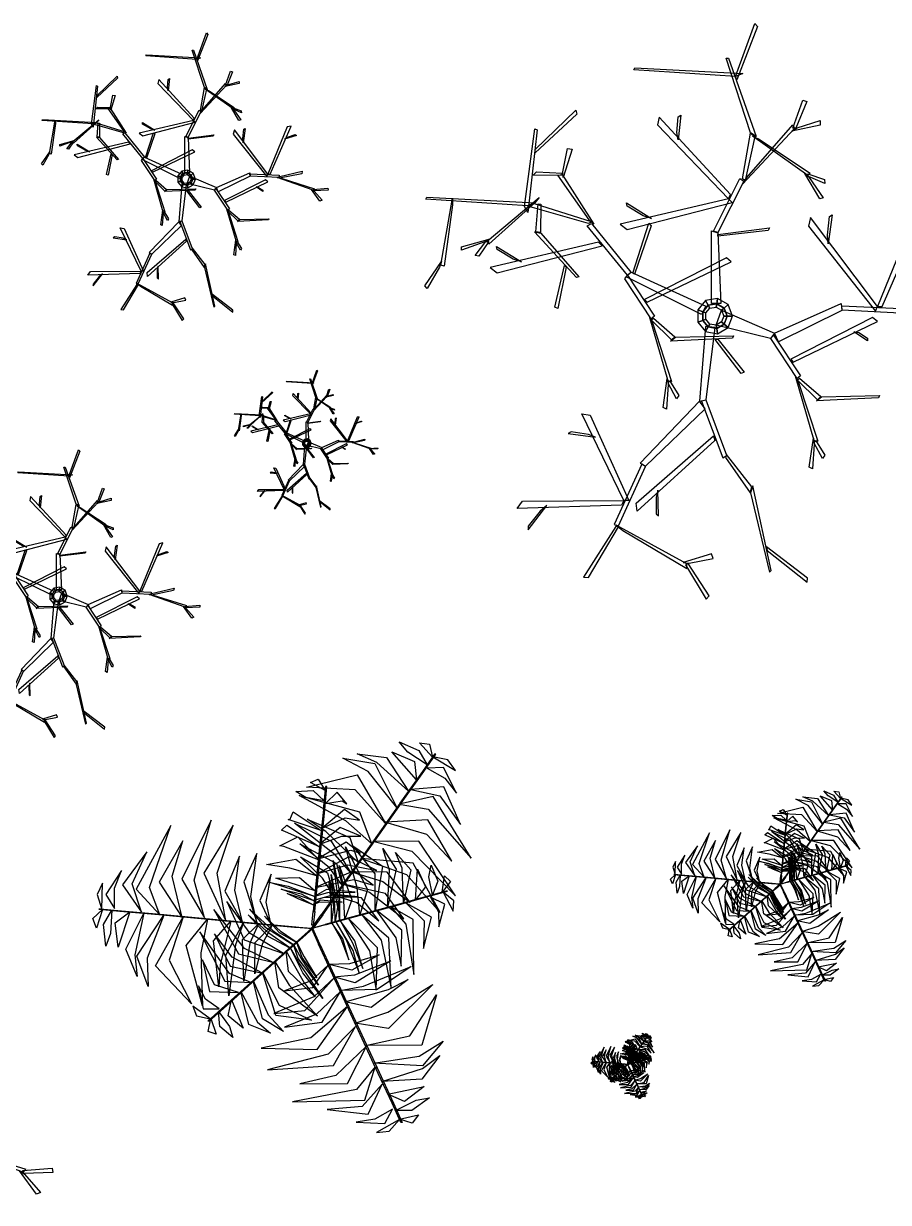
# Model space of a CAD drawing. Extents: x -1763 to 1877, y -723 to 1291.
# Drawn here: x -90 to 589, y 272 to 1198 of the extents above; entities that cross this region are included whole.
import ezdxf

# ---------------------------------------------------------------- set-up
doc = ezdxf.new("R2010")
doc.units = 0
doc.header["$MEASUREMENT"] = 0
doc.layers.get('0').update_dxf_attribs({"linetype": 'CONTINUOUS'})
doc.layers.add('LSTREEDC', color=3, linetype='CONTINUOUS')

# ---------------------------------------------------------------- blocks, each defined once
blk = doc.blocks.new('A3E24F')
at = {"color": 34, "linetype": 'Continuous'}
for points in [[(0.0325, 0.3895, 0.6611), (0.0643, 0.4763, 0.7479), (0.0685, 0.4713, 0.7429), (0.0346, 0.3845, 0.6561)], [(0.0572, 0.2978, 0.5693), (0.017, 0.4195, 0.691), (0.0212, 0.4195, 0.691), (0.0664, 0.2913, 0.5628)], [(0.0325, 0.3895, 0.6611), (-0.1342, 0.4005, 0.7189), (-0.1323, 0.4038, 0.7208), (0.0445, 0.3944, 0.6611)], [(0.1263, 0.3052, 0.5205), (0.1426, 0.3511, 0.5999), (0.1489, 0.349, 0.5962), (0.1313, 0.3052, 0.5205)], [(-0.2953, 0.2703, 0.5297), (-0.2289, 0.3346, 0.6165), (-0.2272, 0.3283, 0.6115), (-0.2955, 0.2649, 0.5247)], [(0.024, 0.1967, 0.4452), (-0.0923, 0.3233, 0.5338), (-0.0952, 0.3106, 0.5249), (0.0212, 0.1898, 0.4404)], [(-0.0634, 0.298, 0.519), (-0.0613, 0.3238, 0.5498), (-0.0571, 0.3265, 0.5531), (-0.0613, 0.2862, 0.505)], [(0.0509, 0.2245, 0.4647), (0.1263, 0.3106, 0.5249), (0.1292, 0.3048, 0.5209), (0.0438, 0.2135, 0.457)], [(0.1331, 0.3056, 0.5197), (0.1709, 0.3175, 0.5113), (0.1709, 0.31, 0.506), (0.1245, 0.3003, 0.5199)], [(-0.313, 0.1769, 0.4379), (-0.2962, 0.304, 0.5597), (-0.2924, 0.3022, 0.5597), (-0.3076, 0.1671, 0.4315)], [(0.0438, 0.2225, 0.4636), (0.0572, 0.297, 0.5699), (0.0643, 0.2917, 0.5624), (0.048, 0.2197, 0.4596)], [(0.0701, 0.2875, 0.5693), (0.1547, 0.2317, 0.6498), (0.151, 0.2278, 0.6444), (0.06, 0.2921, 0.559)], [(-0.2503, 0.2335, 0.4377), (-0.2426, 0.272, 0.4479), (-0.2352, 0.2707, 0.4427), (-0.2495, 0.2243, 0.4336)], [(-0.2531, 0.2277, 0.4353), (-0.2986, 0.228, 0.5166), (-0.2933, 0.2335, 0.516), (-0.2509, 0.2316, 0.4375)], [(-0.207, 0.1552, 0.3462), (-0.2585, 0.2283, 0.4397), (-0.2515, 0.2295, 0.4369), (-0.1993, 0.1479, 0.3354)], [(-0.0035, 0.1366, 0.4032), (0.0396, 0.2227, 0.4634), (0.0459, 0.2187, 0.4606), (0.0036, 0.1343, 0.4015)], [(0.1531, 0.2242, 0.6435), (0.1759, 0.1912, 0.6384), (0.1702, 0.1897, 0.6314), (0.1459, 0.2312, 0.6423)], [(0.1508, 0.2306, 0.6441), (0.1779, 0.221, 0.7327), (0.1784, 0.2146, 0.7286), (0.1521, 0.2259, 0.6441)], [(-0.3078, 0.1782, 0.4212), (-0.4745, 0.1892, 0.479), (-0.4726, 0.1925, 0.4809), (-0.2958, 0.1831, 0.4213)], [(-0.4308, 0.1797, 0.4776), (-0.4446, 0.0794, 0.5581), (-0.4497, 0.081, 0.5527), (-0.431, 0.1909, 0.4673)], [(-0.2958, 0.1831, 0.4213), (-0.3713, 0.1155, 0.5018), (-0.3741, 0.1201, 0.4964), (-0.2887, 0.1917, 0.411)], [(-0.2083, 0.1491, 0.3421), (-0.3075, 0.1776, 0.4219), (-0.2969, 0.1818, 0.4199), (-0.2024, 0.1517, 0.3412)], [(-0.286, 0.1807, 0.4199), (-0.2866, 0.1343, 0.5418), (-0.2942, 0.1354, 0.5332), (-0.2905, 0.1811, 0.4152)], [(0.0212, 0.1898, 0.4404), (-0.1561, 0.1483, 0.5057), (-0.1447, 0.1395, 0.4991), (0.0268, 0.1838, 0.4368)], [(-0.1185, 0.1619, 0.4955), (-0.1451, 0.1775, 0.5213), (-0.1461, 0.1828, 0.524), (-0.105, 0.1575, 0.4837)], [(0.2648, 0.0134, 0.6464), (0.1552, 0.1588, 0.7117), (0.1517, 0.1448, 0.7052), (0.2616, 0.0059, 0.6429)], [(0.1828, 0.1299, 0.7015), (0.1863, 0.1606, 0.7274), (0.1907, 0.1636, 0.7301), (0.1842, 0.1158, 0.6897)], [(0.2723, 0.0136, 0.6513), (0.341, 0.1712, 0.7399), (0.3282, 0.1687, 0.731), (0.2648, 0.0134, 0.6464)], [(-0.2863, 0.1334, 0.5414), (-0.2239, 0.0619, 0.6905), (-0.228, 0.0607, 0.6905), (-0.2964, 0.1353, 0.5335)], [(-0.1444, 0.0645, 0.2968), (-0.2104, 0.1456, 0.3412), (-0.2035, 0.1492, 0.3392), (-0.139, 0.0696, 0.2956)], [(-0.1359, 0.0681, 0.2932), (-0.1094, 0.1495, 0.3021), (-0.1057, 0.1453, 0.2985), (-0.1328, 0.0665, 0.2908)], [(-0.007, 0.0181, 0.2853), (-0.007, 0.1373, 0.4045), (0.0036, 0.1338, 0.401), (0.0085, 0.0181, 0.2853)], [(0.0036, 0.1313, 0.3985), (0.0882, 0.1423, 0.4095), (0.0861, 0.1378, 0.405), (0.0036, 0.1283, 0.3955)], [(0.3295, 0.1346, 0.7251), (0.354, 0.1431, 0.7559), (0.3582, 0.1403, 0.7591), (0.3196, 0.1279, 0.711)], [(-0.3781, 0.119, 0.4954), (-0.4158, 0.1053, 0.4904), (-0.4158, 0.1112, 0.4834), (-0.3694, 0.1241, 0.4942)], [(-0.3713, 0.1195, 0.4961), (-0.3875, 0.0958, 0.5847), (-0.3938, 0.0969, 0.5806), (-0.3762, 0.1195, 0.4961)], [(-0.1916, 0.1188, 0.3278), (-0.3689, 0.0773, 0.3931), (-0.3576, 0.0685, 0.3866), (-0.186, 0.1129, 0.3243)], [(-0.3313, 0.0909, 0.3829), (-0.3579, 0.1066, 0.4088), (-0.359, 0.1118, 0.4115), (-0.3178, 0.0865, 0.3711)], [(-0.452, 0.0776, 0.5517), (-0.472, 0.0427, 0.5467), (-0.4758, 0.0472, 0.5397), (-0.4488, 0.0871, 0.5505)], [(-0.2447, 0.0779, 0.6538), (-0.2582, 0.0101, 0.7601), (-0.2632, 0.0124, 0.754), (-0.2477, 0.0807, 0.6477)], [(-0.1124, 0.0202, 0.353), (0.0255, 0.0865, 0.4714), (0.0175, 0.0931, 0.4595), (-0.1163, 0.025, 0.3465)], [(-0.1444, 0.0645, 0.2968), (-0.1, -0.0022, 0.3773), (-0.1055, -0.0067, 0.3736), (-0.1489, 0.0588, 0.2947)], [(-0.0233, 0, 0.2014), (-0.1468, 0.0617, 0.2981), (-0.1385, 0.0694, 0.2952), (-0.0163, 0.0139, 0.2014)], [(-0.0122, 0.0155, 0.0825), (-0.0165, 0.0231), (-0.0294, 0.0077), (-0.0212, 0.0047, 0.0825)], [(0.0017, 0.0179, 0.0825), (0.0032, 0.0265), (-0.0165, 0.0231), (-0.0122, 0.0155, 0.0825)], [(0.0139, 0.0109, 0.0825), (0.0206, 0.0165), (0.0032, 0.0265), (0.0017, 0.0179, 0.0825)], [(0.3039, 0.006, 0.6697), (0.3774, 0.0238, 0.776), (0.3755, 0.0153, 0.7685), (0.303, 0.001, 0.6656)], [(-0.0212, 0.0047, 0.0825), (-0.0294, 0.0077), (-0.0294, -0.0123), (-0.0212, -0.0094, 0.0825)], [(-0.0094, 0.0107, 0.3302), (-0.0122, 0.0155, 0.0825), (-0.0212, 0.0047, 0.0825), (-0.016, 0.0028, 0.3302)], [(-0.016, 0.0028, 0.3302), (-0.0212, 0.0047, 0.0825), (-0.0212, -0.0094, 0.0825), (-0.016, -0.0075, 0.3302)], [(0.0007, 0.0125, 0.3302), (0.0017, 0.0179, 0.0825), (-0.0122, 0.0155, 0.0825), (-0.0094, 0.0107, 0.3302)], [(0.0097, 0.0074, 0.3302), (0.0139, 0.0109, 0.0825), (0.0017, 0.0179, 0.0825), (0.0007, 0.0125, 0.3302)], [(0.0097, 0.0074, 0.3302), (0.0964, -0.0302, 0.4914), (0.0898, -0.0389, 0.4871), (0.0007, -0.0172, 0.3302)], [(0.0132, -0.0023, 0.3302), (0.0187, -0.0023, 0.0825), (0.0139, 0.0109, 0.0825), (0.0097, 0.0074, 0.3302)], [(0.0187, -0.0023, 0.0825), (0.0274, -0.0023), (0.0206, 0.0165), (0.0139, 0.0109, 0.0825)], [(0.0964, -0.0302, 0.4914), (0.2054, 0.018, 0.6106), (0.2065, 0.0069, 0.6071), (0.1026, -0.0444, 0.4914)], [(0.2062, 0.0145, 0.6092), (0.3023, 0.0099, 0.6695), (0.3012, 0.0025, 0.6667), (0.2069, 0.0071, 0.6076)], [(0.3085, 0.0003, 0.6707), (0.4178, -0.0339, 0.731), (0.4136, -0.0388, 0.727), (0.2956, 0.0023, 0.663)], [(-0.1034, -0.0131, 0.379), (-0.0721, -0.1094, 0.4595), (-0.0774, -0.1102, 0.4541), (-0.1084, -0.0031, 0.3687)], [(-0.1019, -0.006, 0.3775), (-0.0668, -0.0362, 0.4994), (-0.0725, -0.0414, 0.4908), (-0.1052, -0.0092, 0.3728)], [(-0.0212, -0.0094, 0.0825), (-0.0294, -0.0123), (-0.0165, -0.0277), (-0.0122, -0.0201, 0.0825)], [(-0.0165, -0.0191, 0.2587), (-0.0265, -0.1418, 0.3738), (-0.0157, -0.1394, 0.3701), (-0.0011, -0.0209, 0.2581)], [(-0.016, -0.0075, 0.3302), (-0.0212, -0.0094, 0.0825), (-0.0122, -0.0201, 0.0825), (-0.0094, -0.0154, 0.3302)], [(-0.0094, -0.0154, 0.3302), (-0.0122, -0.0201, 0.0825), (0.0017, -0.0226, 0.0825), (0.0007, -0.0172, 0.3302)], [(0.0007, -0.0172, 0.3302), (0.0017, -0.0226, 0.0825), (0.0139, -0.0155, 0.0825), (0.0097, -0.012, 0.3302)], [(0.0017, -0.0226, 0.0825), (0.0032, -0.0312), (0.0206, -0.0212), (0.0139, -0.0155, 0.0825)], [(0.0097, -0.012, 0.3302), (0.0139, -0.0155, 0.0825), (0.0187, -0.0023, 0.0825), (0.0132, -0.0023, 0.3302)], [(0.0139, -0.0155, 0.0825), (0.0206, -0.0212), (0.0274, -0.0023), (0.0187, -0.0023, 0.0825)], [(0.1267, -0.0776, 0.5461), (0.2646, -0.0113, 0.6644), (0.2566, -0.0047, 0.6525), (0.1228, -0.0728, 0.5396)], [(-0.0659, -0.0366, 0.499), (0.029, -0.0346, 0.6481), (0.0273, -0.0385, 0.6481), (-0.0739, -0.0431, 0.4911)], [(-0.0122, -0.0201, 0.0825), (-0.0165, -0.0277), (0.0032, -0.0312), (0.0017, -0.0226, 0.0825)], [(0.0947, -0.0333, 0.4899), (0.139, -0.1, 0.5704), (0.1336, -0.1045, 0.5666), (0.0901, -0.039, 0.4877)], [(0.234, -0.0294, 0.6435), (0.2487, -0.0382, 0.68), (0.2486, -0.0428, 0.6838), (0.2261, -0.0282, 0.6269)], [(0.416, -0.0421, 0.7258), (0.4422, -0.0718, 0.7173), (0.4353, -0.0749, 0.7121), (0.4077, -0.0364, 0.7259)], [(0.4129, -0.0361, 0.7265), (0.4614, -0.0323, 0.806), (0.462, -0.039, 0.8023), (0.4149, -0.0406, 0.7265)], [(0.0034, -0.0402, 0.6114), (0.0467, -0.0941, 0.7177), (0.0417, -0.0965, 0.7116), (-0.0007, -0.0407, 0.6053)], [(-0.078, -0.1143, 0.4531), (-0.0807, -0.1544, 0.4481), (-0.0861, -0.152, 0.4411), (-0.0792, -0.1043, 0.4519)], [(-0.0758, -0.1078, 0.4538), (-0.0606, -0.1323, 0.5424), (-0.0642, -0.1376, 0.5383), (-0.0777, -0.1123, 0.4538)], [(0.1357, -0.1109, 0.572), (0.167, -0.2072, 0.6525), (0.1617, -0.208, 0.6471), (0.1307, -0.1009, 0.5617)], [(0.1371, -0.1038, 0.5705), (0.1723, -0.134, 0.6925), (0.1666, -0.1392, 0.6839), (0.1339, -0.107, 0.5659)], [(0.1731, -0.1344, 0.6921), (0.2681, -0.1324, 0.8411), (0.2664, -0.1363, 0.8411), (0.1652, -0.1409, 0.6841)], [(-0.0265, -0.1418, 0.3738), (-0.1237, -0.2428, 0.4676), (-0.1147, -0.248, 0.4624), (-0.0175, -0.1539, 0.3701)], [(-0.023, -0.1415, 0.3723), (0.0116, -0.2341, 0.4282), (0.0183, -0.2307, 0.4253), (-0.0158, -0.1399, 0.3706)], [(-0.1501, -0.3043, 0.4863), (-0.219, -0.1623, 0.598), (-0.2053, -0.1643, 0.5905), (-0.142, -0.3043, 0.4825)], [(-0.2084, -0.196, 0.577), (-0.2365, -0.1916, 0.6054), (-0.2414, -0.1945, 0.6073), (-0.1969, -0.2007, 0.5632)], [(-0.0013, -0.2058, 0.4114), (-0.1287, -0.3214, 0.4999), (-0.1304, -0.3082, 0.4915), (-0.0035, -0.1985, 0.4069)], [(0.1611, -0.2121, 0.6462), (0.1584, -0.2522, 0.6411), (0.153, -0.2498, 0.6341), (0.1599, -0.2021, 0.645)], [(0.1633, -0.2056, 0.6468), (0.1785, -0.2301, 0.7354), (0.1749, -0.2354, 0.7313), (0.1613, -0.2101, 0.6468)], [(0.016, -0.234, 0.4284), (0.0565, -0.2913, 0.5384), (0.0594, -0.282, 0.5323), (0.0179, -0.2287, 0.4252)], [(-0.1211, -0.2447, 0.4656), (-0.1663, -0.3436, 0.4984), (-0.1593, -0.3455, 0.4949), (-0.1151, -0.2485, 0.4627)], [(-0.0976, -0.2991, 0.4849), (-0.0975, -0.3261, 0.5147), (-0.0935, -0.3294, 0.5177), (-0.0945, -0.2871, 0.4711)], [(0.0571, -0.2918, 0.5378), (0.0879, -0.4213, 0.6541), (0.0909, -0.4185, 0.655), (0.0605, -0.2802, 0.5331)], [(-0.1541, -0.3118, 0.4891), (-0.3247, -0.3171, 0.5801), (-0.316, -0.3053, 0.5744), (-0.1501, -0.3043, 0.4863)], [(-0.2873, -0.3213, 0.5633), (-0.3071, -0.3463, 0.5879), (-0.3069, -0.352, 0.5895), (-0.2765, -0.3123, 0.5514)], [(-0.1637, -0.3469, 0.4976), (-0.2166, -0.4297, 0.5834), (-0.2082, -0.43, 0.5755), (-0.1589, -0.3474, 0.4932)], [(-0.152, -0.3532, 0.4967), (-0.0473, -0.4151, 0.5408), (-0.0472, -0.4078, 0.5388), (-0.163, -0.3443, 0.4914)], [(0.0844, -0.3857, 0.6266), (0.1498, -0.438, 0.7218), (0.1504, -0.431, 0.7176), (0.0834, -0.3801, 0.622)], [(-0.0432, -0.4066, 0.538), (-0.0039, -0.3992, 0.5314), (-0.0071, -0.3912, 0.5284), (-0.0532, -0.4055, 0.5385)], [(-0.0495, -0.4092, 0.538), (-0.0155, -0.4656, 0.6038), (-0.0106, -0.4602, 0.6016), (-0.0451, -0.4072, 0.5386)]]:
    blk.add_3dface(points, dxfattribs=at)
blk = doc.blocks.new('A3E24B')
at = {"color": 64, "linetype": 'Continuous'}
for points in [[(0.253, 0.3562, 0.2907), (0.2108, 0.3841, 0.2796), (0.1918, 0.4066, 0.2651), (0.2348, 0.3872, 0.2677)], [(0.2648, 0.373, 0.2701), (0.2361, 0.4044, 0.2506), (0.2581, 0.4014, 0.2453)], [(0.1871, 0.2629, 0.3463), (0.1242, 0.3418, 0.3317), (0.0693, 0.3707, 0.3201), (0.139, 0.3588, 0.334)], [(0.2125, 0.2989, 0.3325), (0.1435, 0.3614, 0.3092), (0.1004, 0.3802, 0.3047), (0.1647, 0.3722, 0.3016)], [(0.23, 0.3237, 0.3183), (0.176, 0.3843, 0.2943), (0.2259, 0.3636, 0.2991)], [(0.2655, 0.3738, 0.2681), (0.3147, 0.344, 0.2497), (0.2986, 0.3669, 0.2468)], [(0.1626, 0.2283, 0.3426), (0.096, 0.3019, 0.3274), (-0.0103, 0.3076, 0.3065), (0.1004, 0.3345, 0.3272)], [(0.2533, 0.3489, 0.2944), (0.2916, 0.3267, 0.2793), (0.3175, 0.2946, 0.2808), (0.2891, 0.3501, 0.2655)], [(0.1319, 0.1847, 0.338), (0.0754, 0.2342, 0.3254), (-0.0262, 0.2889, 0.3039), (0.1052, 0.2538, 0.3307)], [(0.1923, 0.2703, 0.3464), (0.2551, 0.2596, 0.3387), (0.3489, 0.1524, 0.3112), (0.2663, 0.287, 0.3424)], [(0.2175, 0.302, 0.3287), (0.2811, 0.2888, 0.305), (0.3256, 0.2261, 0.3029), (0.2895, 0.3083, 0.2962)], [(-0.2325, 0.0224, 0.3375), (-0.2553, 0.1042, 0.3261), (-0.2185, 0.2357, 0.3001), (-0.2819, 0.1066, 0.3284)], [(0.1024, 0.143, 0.3335), (0.0318, 0.2109, 0.3176), (-0.0085, 0.2375, 0.309), (0.0844, 0.1974, 0.3283)], [(0.1624, 0.2313, 0.3425), (0.2517, 0.2052, 0.3295), (0.3068, 0.1461, 0.3141), (0.2544, 0.236, 0.3346)], [(-0.3302, 0.0291, 0.3464), (-0.3524, 0.0888, 0.3387), (-0.3064, 0.2237, 0.3112), (-0.3817, 0.0848, 0.3424)], [(-0.186, 0.0159, 0.3337), (-0.2049, 0.1194, 0.3183), (-0.1701, 0.2246, 0.297), (-0.2339, 0.1198, 0.3212)], [(0.0867, 0.1207, 0.3167), (0.0526, 0.1601, 0.3166), (-0.0363, 0.2285, 0.2932), (0.0438, 0.1895, 0.3295)], [(-0.2815, 0.0227, 0.3425), (-0.3036, 0.1131, 0.3295), (-0.28, 0.1903, 0.3141), (-0.3316, 0.1, 0.3346)], [(0.0675, 0.0936, 0.2834), (0.0403, 0.1311, 0.2875), (-0.0248, 0.1841, 0.2723), (0.0553, 0.1408, 0.3057)], [(0.1376, 0.189, 0.3375), (0.2198, 0.1678, 0.3261), (0.3153, 0.0703, 0.3001), (0.2352, 0.1896, 0.3284)], [(-0.3703, 0.035, 0.3287), (-0.3907, 0.0968, 0.305), (-0.3586, 0.1666, 0.3029), (-0.4118, 0.0943, 0.2962)], [(-0.15, 0.0126, 0.3178), (-0.1664, 0.0827, 0.3234), (-0.1561, 0.157, 0.3013), (-0.1882, 0.0805, 0.346)], [(-0.1168, 0.0076, 0.2847), (-0.1313, 0.0686, 0.2899), (-0.1187, 0.1624, 0.2624), (-0.1466, 0.1009, 0.3004)], [(0.0501, 0.069, 0.2533), (0.0248, 0.1092, 0.2606), (-0.0235, 0.1553, 0.254), (0.0356, 0.1205, 0.2766)], [(0.1088, 0.152, 0.3337), (0.2078, 0.1166, 0.3183), (0.2815, 0.0339, 0.297), (0.2226, 0.1415, 0.3212)], [(-0.4288, 0.0426, 0.2944), (-0.4288, 0.0869, 0.2793), (-0.4139, 0.1254, 0.2808), (-0.4478, 0.0731, 0.2655)], [(-0.0869, 0.0069, 0.2544), (-0.0981, 0.0566, 0.2579), (-0.0874, 0.1175, 0.2375), (-0.1122, 0.0601, 0.2718)], [(0.0879, 0.1224, 0.3178), (0.1567, 0.1016, 0.3234), (0.216, 0.0556, 0.3013), (0.1658, 0.1216, 0.346)], [(-0.4565, 0.0407, 0.2681), (-0.4552, 0.0983, 0.2497), (-0.4671, 0.0729, 0.2468)], [(0.067, 0.0962, 0.2847), (0.127, 0.0783, 0.2899), (0.202, 0.0204, 0.2624), (0.1626, 0.0753, 0.3004)], [(0.0514, 0.0707, 0.2544), (0.1, 0.0554, 0.2579), (0.1474, 0.0158, 0.2375), (0.1102, 0.066, 0.2718)], [(-0.4554, 0.0406, 0.2701), (-0.4683, 0, 0.2506), (-0.4767, 0.0205, 0.2453)], [(-0.435, 0.0387, 0.2907), (-0.4381, -0.0117, 0.2796), (-0.4481, -0.0395, 0.2651), (-0.4528, 0.0074, 0.2677)], [(-0.3954, 0.0351, 0.3183), (-0.4209, -0.042, 0.2943), (-0.4279, 0.0116, 0.2991)], [(-0.3651, 0.0323, 0.3325), (-0.3848, -0.0587, 0.3092), (-0.3794, -0.1054, 0.3047), (-0.4047, -0.0457, 0.3016)], [(-0.3212, 0.0283, 0.3463), (-0.3581, -0.0656, 0.3317), (-0.3557, -0.1276, 0.3201), (-0.3802, -0.0613, 0.334)], [(-0.279, 0.0244, 0.3426), (-0.3095, -0.07, 0.3274), (-0.2612, -0.165, 0.3065), (-0.3399, -0.0826, 0.3272)], [(-0.2259, 0.0196, 0.338), (-0.2406, -0.0541, 0.3254), (-0.2372, -0.1694, 0.3039), (-0.2725, -0.038, 0.3307)], [(-0.175, 0.0149, 0.3335), (-0.1985, -0.0802, 0.3176), (-0.2014, -0.1284, 0.309), (-0.2132, -0.0279, 0.3283)], [(-0.1479, 0.0124, 0.3167), (-0.165, -0.0367, 0.3166), (-0.1798, -0.148, 0.2932), (-0.186, -0.0591, 0.3295)], [(-0.1148, 0.0094, 0.2834), (-0.1338, -0.0329, 0.2875), (-0.1471, -0.1158, 0.2723), (-0.1496, -0.0248, 0.3057)], [(-0.0849, 0.0066, 0.2533), (-0.107, -0.0354, 0.2606), (-0.1228, -0.1002, 0.254), (-0.1222, -0.0318, 0.2766)], [(0.0366, -0.0791, 0.2533), (0.0841, -0.0772, 0.2606), (0.1482, -0.0585, 0.254), (0.0886, -0.0922, 0.2766)], [(0.0492, -0.1064, 0.2834), (0.0954, -0.1017, 0.2875), (0.1738, -0.0717, 0.2723), (0.0962, -0.1194, 0.3057)], [(0.0375, -0.081, 0.2544), (0, -0.1155, 0.2579), (-0.0581, -0.1367, 0.2375), (0.004, -0.1295, 0.2718)], [(0.0632, -0.1366, 0.3167), (0.1143, -0.1268, 0.3166), (0.218, -0.084, 0.2932), (0.1441, -0.1338, 0.3295)], [(0.0518, -0.1073, 0.2847), (0.0062, -0.1503, 0.2899), (-0.0813, -0.1863, 0.2624), (-0.0141, -0.1797, 0.3004)], [(0.0746, -0.1613, 0.3335), (0.1687, -0.1341, 0.3176), (0.2119, -0.1125, 0.309), (0.1307, -0.173, 0.3283)], [(0.096, -0.2077, 0.338), (0.1671, -0.1836, 0.3254), (0.2653, -0.1229, 0.3039), (0.1691, -0.2192, 0.3307)], [(0.064, -0.1385, 0.3178), (0.0116, -0.1877, 0.3234), (-0.0579, -0.216, 0.3013), (0.0244, -0.2055, 0.346)], [(0.1183, -0.2562, 0.3426), (0.2154, -0.2353, 0.3274), (0.2735, -0.146, 0.3065), (0.2414, -0.2553, 0.3272)], [(0.0792, -0.1713, 0.3337), (-0.0009, -0.2394, 0.3183), (-0.1094, -0.2619, 0.297), (0.0132, -0.2647, 0.3212)], [(0.0968, -0.2149, 0.3375), (0.0374, -0.2755, 0.3261), (-0.0949, -0.3094, 0.3001), (0.0486, -0.2997, 0.3284)], [(0.1361, -0.2946, 0.3463), (0.2358, -0.2796, 0.3317), (0.2884, -0.2465, 0.3201), (0.2432, -0.3009, 0.334)], [(0.1211, -0.2574, 0.3425), (0.0539, -0.3217, 0.3295), (-0.0249, -0.3399, 0.3141), (0.0791, -0.3395, 0.3346)], [(0.1545, -0.3346, 0.3325), (0.2432, -0.3062, 0.3092), (0.281, -0.2782, 0.3047), (0.2419, -0.3299, 0.3016)], [(0.1399, -0.3028, 0.3464), (0.0993, -0.3519, 0.3387), (-0.0405, -0.3795, 0.3112), (0.1174, -0.3753, 0.3424)], [(0.1548, -0.3405, 0.3287), (0.1115, -0.389, 0.305), (0.035, -0.3962, 0.3029), (0.1242, -0.406, 0.2962)], [(0.1673, -0.3622, 0.3183), (0.2468, -0.3458, 0.2943), (0.2039, -0.3786, 0.2991)], [(0.1839, -0.3983, 0.2907), (0.2292, -0.3758, 0.2796), (0.2582, -0.3706, 0.2651), (0.2199, -0.3981, 0.2677)], [(0.1774, -0.3949, 0.2944), (0.1391, -0.4171, 0.2793), (0.0983, -0.4234, 0.2808), (0.1606, -0.4266, 0.2655)], [(0.1925, -0.417, 0.2701), (0.2342, -0.4078, 0.2506), (0.2206, -0.4254, 0.2453)], [(0.193, -0.418, 0.2681), (0.1425, -0.4457, 0.2497), (0.1704, -0.4432, 0.2468)]]:
    blk.add_3dface(points, dxfattribs=at)
at = {"color": 72, "linetype": 'Continuous'}
for points in [[(0.2428, 0.3417, 0.3077), (0.2459, 0.3417, 0.3077), (0.2723, 0.3792, 0.2618), (0.2693, 0.3792, 0.2618)], [(0.1937, 0.2722, 0.3472), (0.1968, 0.2722, 0.3472), (0.2459, 0.3417, 0.3075), (0.2428, 0.3417, 0.3075)], [(0.0265, 0.2589, 0.6136), (0.0296, 0.2589, 0.6136), (0.0345, 0.3088, 0.6002), (0.0315, 0.3088, 0.6002)], [(0.0192, 0.1845, 0.607), (0.0223, 0.1845, 0.607), (0.0296, 0.2589, 0.6135), (0.0266, 0.2589, 0.6135)], [(0.096, 0.1338, 0.332), (0.0991, 0.1338, 0.332), (0.1967, 0.2721, 0.3469), (0.1936, 0.2721, 0.3469)], [(0.0083, 0.0737, 0.5287), (0.0114, 0.0737, 0.5287), (0.0223, 0.1845, 0.6067), (0.0192, 0.1845, 0.6067)], [(0.1062, 0.0285, 0.453), (0.1004, 0.0888, 0.4475), (0.075, 0.1769, 0.427), (0.1233, 0.0843, 0.4644)], [(0.14, 0.0378, 0.4776), (0.1398, 0.1181, 0.4757), (0.0908, 0.1794, 0.4385), (0.156, 0.1353, 0.4873)], [(0.1669, 0.0452, 0.4971), (0.1707, 0.1266, 0.4982), (0.1568, 0.1739, 0.487), (0.1853, 0.1288, 0.5088)], [(0.2017, 0.0548, 0.5051), (0.1985, 0.1306, 0.4935), (0.184, 0.1649, 0.4866), (0.2178, 0.1267, 0.4966)], [(0.0221, 0.0292, 0.204), (0.0252, 0.0292, 0.204), (0.0991, 0.1339, 0.3321), (0.096, 0.1339, 0.3321)], [(0.0621, 0.0163, 0.4069), (0.0597, 0.0576, 0.4119), (0.0479, 0.1474, 0.3975), (0.0622, 0.0783, 0.4284)], [(0.0738, 0.0195, 0.4295), (0.0691, 0.0986, 0.4244), (0.0612, 0.1365, 0.4178), (0.0887, 0.0619, 0.4395)], [(0.2274, 0.0619, 0.5075), (0.2321, 0.1288, 0.4982), (0.2494, 0.0899, 0.5062)], [(0.2646, 0.0722, 0.5042), (0.2571, 0.112, 0.4959), (0.2616, 0.137, 0.4888), (0.2764, 0.1026, 0.4942)], [(0.0527, 0.0137, 0.3706), (0.0518, 0.0499, 0.3794), (0.0437, 0.1172, 0.3711), (0.0572, 0.0459, 0.3986)], [(0.2862, 0.0781, 0.4982), (0.291, 0.114, 0.4883), (0.3041, 0.1013, 0.4888)], [(0.0442, 0.0114, 0.3377), (0.0442, 0.0478, 0.35), (0.0393, 0.1012, 0.3494), (0.0488, 0.0472, 0.3673)], [(0.2463, 0.0671, 0.5089), (0.2494, 0.0671, 0.5089), (0.2976, 0.0804, 0.4955), (0.2946, 0.0804, 0.4955)], [(0.2878, 0.0785, 0.4972), (0.3097, 0.0369, 0.4861), (0.3116, 0.0593, 0.4879)], [(-0.0602, -0.0554, 0.4341), (-0.1333, -0.0121, 0.4347), (-0.1842, 0.0582, 0.4099), (-0.1462, -0.026, 0.4482)], [(0.0046, 0.0364, 0.3888), (0.0077, 0.0364, 0.3888), (0.0114, 0.0737, 0.5288), (0.0083, 0.0737, 0.5288)], [(0.1742, 0.0472, 0.5022), (0.1773, 0.0472, 0.5022), (0.2494, 0.0671, 0.5088), (0.2463, 0.0671, 0.5088)], [(0.2072, 0.0545, 0.5047), (0.2463, 0.0158, 0.4987), (0.2455, -0.0446, 0.4869), (0.2627, 0.024, 0.5008)], [(0.2602, 0.0673, 0.5045), (0.2781, 0.0356, 0.4957), (0.2785, 0.0028, 0.4921), (0.292, 0.0523, 0.4932)], [(-0.4174, 0.0371, 0.3077), (-0.4143, 0.0371, 0.3077), (-0.4599, 0.0413, 0.2618), (-0.463, 0.0413, 0.2618)], [(-0.3326, 0.0294, 0.3472), (-0.3295, 0.0294, 0.3472), (-0.4142, 0.0371, 0.3075), (-0.4173, 0.0371, 0.3075)], [(-0.1639, 0.0139, 0.332), (-0.1608, 0.0139, 0.332), (-0.3294, 0.0294, 0.3469), (-0.3325, 0.0294, 0.3469)], [(-0.0845, -0.0747, 0.4554), (-0.1458, -0.0443, 0.4595), (-0.2123, 0.0403, 0.4317), (-0.1588, -0.056, 0.4718)], [(-0.0463, -0.043, 0.4085), (-0.0926, -0.0112, 0.4215), (-0.1374, 0.0292, 0.4048), (-0.0948, -0.0176, 0.4458)], [(-0.0378, -0.0375, 0.3722), (-0.0782, -0.0099, 0.3838), (-0.1347, 0.0411, 0.3631), (-0.1008, 0.0029, 0.3983)], [(-0.0324, -0.0307, 0.3393), (-0.0653, -0.0079, 0.348), (-0.1016, 0.0257, 0.3318), (-0.0698, -0.0096, 0.3634)], [(0.0221, 0.0292, 0.204), (0.0252, 0.0292, 0.204), (0.0037, -0.0011, 0.05), (0.0006, -0.0011, 0.05)], [(0.0046, 0.0364, 0.3888), (0.0077, 0.0364, 0.3888), (0.0047, 0.0062, 0.2163), (0.0016, 0.0062, 0.2163)], [(0.0669, 0.0176, 0.424), (0.07, 0.0176, 0.424), (0.1773, 0.0472, 0.502), (0.1742, 0.0472, 0.502)], [(0.1114, 0.0281, 0.4554), (0.1528, -0.0264, 0.4595), (0.1749, -0.1317, 0.4317), (0.1697, -0.0217, 0.4718)], [(0.1412, 0.0397, 0.4784), (0.1851, -0.0211, 0.4815), (0.1968, -0.0835, 0.4642), (0.1976, -0.0048, 0.4957)], [(0.1729, 0.0469, 0.5008), (0.2065, 0.0085, 0.5064), (0.2241, -0.1016, 0.474), (0.2229, 0.0185, 0.5205)], [(-0.0364, 0.0022, 0.204), (-0.0333, 0.0022, 0.204), (-0.1609, 0.0139, 0.3321), (-0.1639, 0.0139, 0.3321)], [(-0.0364, 0.0022, 0.204), (-0.0333, 0.0022, 0.204), (0.0037, -0.0011, 0.05), (0.0006, -0.0011, 0.05)], [(0.0307, 0.0076, 0.2841), (0.0338, 0.0076, 0.2841), (0.0045, -0.0004, 0.1116), (0.0014, -0.0004, 0.1116)], [(0.0307, 0.0076, 0.2841), (0.0338, 0.0076, 0.2841), (0.07, 0.0176, 0.424), (0.0669, 0.0176, 0.424)], [(0.0452, 0.0116, 0.3393), (0.0646, -0.0233, 0.348), (0.0822, -0.0696, 0.3318), (0.0693, -0.0238, 0.3634)], [(0.053, 0.0154, 0.3722), (0.077, -0.0272, 0.3838), (0.1051, -0.098, 0.3631), (0.0916, -0.0488, 0.3983)], [(0.0631, 0.0166, 0.4085), (0.0905, -0.0325, 0.4215), (0.1127, -0.0885, 0.4048), (0.0953, -0.0277, 0.4458)], [(0.081, 0.0215, 0.4341), (0.1274, -0.0497, 0.4347), (0.1419, -0.1353, 0.4099), (0.1451, -0.043, 0.4482)], [(-0.1313, -0.1188, 0.5008), (-0.1784, -0.0993, 0.5064), (-0.243, -0.0085, 0.474), (-0.1887, -0.1156, 0.5205)], [(-0.106, -0.0984, 0.4784), (-0.1724, -0.0633, 0.4815), (-0.2106, -0.0126, 0.4642), (-0.1764, -0.0835, 0.4957)], [(-0.0212, -0.0207, 0.2841), (-0.0182, -0.0207, 0.2841), (-0.0462, -0.0456, 0.424), (-0.0492, -0.0456, 0.424)], [(-0.0212, -0.0207, 0.2841), (-0.0182, -0.0207, 0.2841), (0.0045, -0.0004, 0.1116), (0.0014, -0.0004, 0.1116)], [(0.0162, -0.0349, 0.204), (0.0193, -0.0349, 0.204), (0.0037, -0.0011, 0.05), (0.0006, -0.0011, 0.05)], [(-0.0492, -0.0456, 0.424), (-0.0462, -0.0456, 0.424), (-0.1292, -0.1197, 0.502), (-0.1323, -0.1197, 0.502)], [(-0.0546, -0.0504, 0.4295), (-0.0153, -0.1192, 0.4244), (0.0086, -0.1497, 0.4178), (-0.0492, -0.095, 0.4395)], [(-0.0455, -0.0423, 0.4069), (-0.0251, -0.0783, 0.4119), (0.0253, -0.1536, 0.3975), (-0.0182, -0.098, 0.4284)], [(-0.0382, -0.0359, 0.3706), (-0.0214, -0.0679, 0.3794), (0.0157, -0.1246, 0.3711), (-0.0281, -0.0667, 0.3986)], [(-0.0317, -0.03, 0.3377), (-0.0155, -0.0626, 0.35), (0.0126, -0.1084, 0.3494), (-0.0199, -0.0642, 0.3673)], [(0.0162, -0.0349, 0.204), (0.0193, -0.0349, 0.204), (0.073, -0.1512, 0.3321), (0.0699, -0.1512, 0.3321)], [(-0.1587, -0.1409, 0.5047), (-0.2109, -0.1236, 0.4987), (-0.2369, -0.0691, 0.4869), (-0.2219, -0.1381, 0.5008)], [(-0.0796, -0.0728, 0.453), (-0.0477, -0.1243, 0.4475), (0.0141, -0.192, 0.427), (-0.0703, -0.1305, 0.4644)], [(-0.1058, -0.0961, 0.4776), (-0.07, -0.168, 0.4757), (0.0011, -0.2013, 0.4385), (-0.077, -0.1906, 0.4873)], [(-0.2006, -0.1759, 0.5045), (-0.2306, -0.1554, 0.4957), (-0.2455, -0.1261, 0.4921), (-0.2356, -0.1765, 0.4932)], [(-0.1323, -0.1197, 0.5022), (-0.1292, -0.1197, 0.5022), (-0.185, -0.1695, 0.5088), (-0.1881, -0.1695, 0.5088)], [(-0.1266, -0.1147, 0.4971), (-0.094, -0.1894, 0.4982), (-0.0605, -0.2256, 0.487), (-0.1061, -0.1978, 0.5088)], [(-0.1536, -0.1387, 0.5051), (-0.1171, -0.2053, 0.4935), (-0.089, -0.2296, 0.4866), (-0.1361, -0.2104, 0.4966)], [(0.0699, -0.1512, 0.332), (0.0729, -0.1512, 0.332), (0.1438, -0.3049, 0.3469), (0.1408, -0.3049, 0.3469)], [(-0.2202, -0.1982, 0.4972), (-0.2583, -0.1706, 0.4861), (-0.2501, -0.1915, 0.4879)], [(-0.1881, -0.1695, 0.5089), (-0.185, -0.1695, 0.5089), (-0.2224, -0.2028, 0.4955), (-0.2255, -0.2028, 0.4955)], [(-0.1735, -0.1565, 0.5075), (-0.148, -0.2186, 0.4982), (-0.1808, -0.1913, 0.5062)], [(-0.219, -0.1971, 0.4982), (-0.2074, -0.2314, 0.4883), (-0.2248, -0.2258, 0.4888)], [(-0.2023, -0.1822, 0.5042), (-0.1779, -0.2146, 0.4959), (-0.1709, -0.239, 0.4888), (-0.1994, -0.2147, 0.4942)], [(0.1408, -0.305, 0.3472), (0.1439, -0.305, 0.3472), (0.1795, -0.3822, 0.3075), (0.1765, -0.3822, 0.3075)], [(0.1765, -0.3823, 0.3077), (0.1796, -0.3823, 0.3077), (0.1988, -0.4239, 0.2618), (0.1957, -0.4239, 0.2618)]]:
    blk.add_3dface(points, dxfattribs=at)
at = {"color": 70, "linetype": 'Continuous'}
for points in [[(0.0306, 0.3002, 0.6029), (-0.0012, 0.3175, 0.5931), (0.0154, 0.3252, 0.5935)], [(0.0284, 0.2779, 0.6089), (-0.0115, 0.2852, 0.6007), (-0.0332, 0.2983, 0.5936), (0.0042, 0.2999, 0.5989)], [(0.0314, 0.272, 0.6092), (0.0674, 0.2774, 0.6004), (0.0779, 0.2712, 0.5968), (0.0568, 0.2963, 0.5979)], [(0.0243, 0.2179, 0.6094), (0.0744, 0.2406, 0.6034), (0.1053, 0.2356, 0.5916), (0.0727, 0.2587, 0.6056)], [(0.022, 0.2129, 0.6098), (-0.0499, 0.2371, 0.5982), (-0.0467, 0.236, 0.5913), (-0.0394, 0.2538, 0.6014)], [(0.0184, 0.177, 0.6018), (-0.0562, 0.2098, 0.6029), (-0.0649, 0.2138, 0.5917), (-0.053, 0.2242, 0.6135)], [(0.0191, 0.1832, 0.6055), (0.0669, 0.2007, 0.6111), (0.1082, 0.2002, 0.5787), (0.0635, 0.2197, 0.6252)], [(0.0157, 0.1492, 0.5823), (-0.0593, 0.1779, 0.5804), (-0.0686, 0.1793, 0.5432), (-0.0291, 0.1992, 0.592)], [(0.0143, 0.151, 0.5831), (0.0869, 0.1701, 0.5862), (0.1067, 0.1636, 0.569), (0.0762, 0.1877, 0.6004)], [(0.0145, 0.119, 0.5601), (0.0802, 0.1381, 0.5643), (0.1437, 0.1259, 0.5365), (0.0819, 0.1556, 0.5765)], [(0.0122, 0.1143, 0.5577), (-0.0462, 0.1306, 0.5522), (-0.0971, 0.1385, 0.5317), (-0.0337, 0.1504, 0.5691)], [(0.0089, 0.0809, 0.5342), (-0.0665, 0.1049, 0.5291), (-0.0773, 0.1085, 0.5225), (-0.0252, 0.1101, 0.5443)], [(0.0097, 0.0884, 0.5388), (0.0929, 0.106, 0.5394), (0.1352, 0.0937, 0.5146), (0.0929, 0.1249, 0.5529)], [(0.0078, 0.0688, 0.5116), (-0.0316, 0.0814, 0.5166), (-0.0922, 0.1, 0.5022), (-0.0501, 0.0912, 0.5331)], [(0.0068, 0.0591, 0.4753), (-0.0273, 0.0713, 0.4841), (-0.0655, 0.0852, 0.4759), (-0.0216, 0.0749, 0.5033)], [(0.0079, 0.0698, 0.5132), (0.0361, 0.0778, 0.5262), (0.0963, 0.0784, 0.5096), (0.0333, 0.084, 0.5505)], [(0.0059, 0.0503, 0.4424), (-0.028, 0.0634, 0.4547), (-0.0522, 0.0754, 0.4541), (-0.0258, 0.0675, 0.472)], [(0.0053, 0.06, 0.477), (0.0263, 0.067, 0.4885), (0.1024, 0.0678, 0.4679), (0.0516, 0.073, 0.5031)], [(0.006, 0.0513, 0.444), (0.0181, 0.0569, 0.4527), (0.0677, 0.0567, 0.4365), (0.0204, 0.0611, 0.4681)]]:
    blk.add_3dface(points, dxfattribs=at)
blk = doc.blocks.new('A3E24A')
at = {"color": 34, "linetype": 'Continuous'}
for points in [[(0.0325, 0.3895, 0.6611), (0.0643, 0.4763, 0.7479), (0.0685, 0.4713, 0.7429), (0.0346, 0.3845, 0.6561)], [(0.0572, 0.2978, 0.5693), (0.017, 0.4195, 0.691), (0.0212, 0.4195, 0.691), (0.0664, 0.2913, 0.5628)], [(0.0325, 0.3895, 0.6611), (-0.1342, 0.4005, 0.7189), (-0.1323, 0.4038, 0.7208), (0.0445, 0.3944, 0.6611)], [(0.1263, 0.3052, 0.5205), (0.1426, 0.3511, 0.5999), (0.1489, 0.349, 0.5962), (0.1313, 0.3052, 0.5205)], [(-0.2953, 0.2703, 0.5297), (-0.2289, 0.3346, 0.6165), (-0.2272, 0.3283, 0.6115), (-0.2955, 0.2649, 0.5247)], [(0.024, 0.1967, 0.4452), (-0.0923, 0.3233, 0.5338), (-0.0952, 0.3106, 0.5249), (0.0212, 0.1898, 0.4404)], [(-0.0634, 0.298, 0.519), (-0.0613, 0.3238, 0.5498), (-0.0571, 0.3265, 0.5531), (-0.0613, 0.2862, 0.505)], [(0.0509, 0.2245, 0.4647), (0.1263, 0.3106, 0.5249), (0.1292, 0.3048, 0.5209), (0.0438, 0.2135, 0.457)], [(0.1331, 0.3056, 0.5197), (0.1709, 0.3175, 0.5113), (0.1709, 0.31, 0.506), (0.1245, 0.3003, 0.5199)], [(-0.313, 0.1769, 0.4379), (-0.2962, 0.304, 0.5597), (-0.2924, 0.3022, 0.5597), (-0.3076, 0.1671, 0.4315)], [(0.0438, 0.2225, 0.4636), (0.0572, 0.297, 0.5699), (0.0643, 0.2917, 0.5624), (0.048, 0.2197, 0.4596)], [(0.0701, 0.2875, 0.5693), (0.1547, 0.2317, 0.6498), (0.151, 0.2278, 0.6444), (0.06, 0.2921, 0.559)], [(-0.2503, 0.2335, 0.4377), (-0.2426, 0.272, 0.4479), (-0.2352, 0.2707, 0.4427), (-0.2495, 0.2243, 0.4336)], [(-0.2531, 0.2277, 0.4353), (-0.2986, 0.228, 0.5166), (-0.2933, 0.2335, 0.516), (-0.2509, 0.2316, 0.4375)], [(-0.207, 0.1552, 0.3462), (-0.2585, 0.2283, 0.4397), (-0.2515, 0.2295, 0.4369), (-0.1993, 0.1479, 0.3354)], [(-0.0035, 0.1366, 0.4032), (0.0396, 0.2227, 0.4634), (0.0459, 0.2187, 0.4606), (0.0036, 0.1343, 0.4015)], [(0.1531, 0.2242, 0.6435), (0.1759, 0.1912, 0.6384), (0.1702, 0.1897, 0.6314), (0.1459, 0.2312, 0.6423)], [(0.1508, 0.2306, 0.6441), (0.1779, 0.221, 0.7327), (0.1784, 0.2146, 0.7286), (0.1521, 0.2259, 0.6441)], [(-0.3078, 0.1782, 0.4212), (-0.4745, 0.1892, 0.479), (-0.4726, 0.1925, 0.4809), (-0.2958, 0.1831, 0.4213)], [(-0.4308, 0.1797, 0.4776), (-0.4446, 0.0794, 0.5581), (-0.4497, 0.081, 0.5527), (-0.431, 0.1909, 0.4673)], [(-0.2958, 0.1831, 0.4213), (-0.3713, 0.1155, 0.5018), (-0.3741, 0.1201, 0.4964), (-0.2887, 0.1917, 0.411)], [(-0.2083, 0.1491, 0.3421), (-0.3075, 0.1776, 0.4219), (-0.2969, 0.1818, 0.4199), (-0.2024, 0.1517, 0.3412)], [(-0.286, 0.1807, 0.4199), (-0.2866, 0.1343, 0.5418), (-0.2942, 0.1354, 0.5332), (-0.2905, 0.1811, 0.4152)], [(0.0212, 0.1898, 0.4404), (-0.1561, 0.1483, 0.5057), (-0.1447, 0.1395, 0.4991), (0.0268, 0.1838, 0.4368)], [(-0.1185, 0.1619, 0.4955), (-0.1451, 0.1775, 0.5213), (-0.1461, 0.1828, 0.524), (-0.105, 0.1575, 0.4837)], [(0.2648, 0.0134, 0.6464), (0.1552, 0.1588, 0.7117), (0.1517, 0.1448, 0.7052), (0.2616, 0.0059, 0.6429)], [(0.1828, 0.1299, 0.7015), (0.1863, 0.1606, 0.7274), (0.1907, 0.1636, 0.7301), (0.1842, 0.1158, 0.6897)], [(0.2723, 0.0136, 0.6513), (0.341, 0.1712, 0.7399), (0.3282, 0.1687, 0.731), (0.2648, 0.0134, 0.6464)], [(-0.2863, 0.1334, 0.5414), (-0.2239, 0.0619, 0.6905), (-0.228, 0.0607, 0.6905), (-0.2964, 0.1353, 0.5335)], [(-0.1444, 0.0645, 0.2968), (-0.2104, 0.1456, 0.3412), (-0.2035, 0.1492, 0.3392), (-0.139, 0.0696, 0.2956)], [(-0.1359, 0.0681, 0.2932), (-0.1094, 0.1495, 0.3021), (-0.1057, 0.1453, 0.2985), (-0.1328, 0.0665, 0.2908)], [(-0.007, 0.0181, 0.2853), (-0.007, 0.1373, 0.4045), (0.0036, 0.1338, 0.401), (0.0085, 0.0181, 0.2853)], [(0.0036, 0.1313, 0.3985), (0.0882, 0.1423, 0.4095), (0.0861, 0.1378, 0.405), (0.0036, 0.1283, 0.3955)], [(0.3295, 0.1346, 0.7251), (0.354, 0.1431, 0.7559), (0.3582, 0.1403, 0.7591), (0.3196, 0.1279, 0.711)], [(-0.3781, 0.119, 0.4954), (-0.4158, 0.1053, 0.4904), (-0.4158, 0.1112, 0.4834), (-0.3694, 0.1241, 0.4942)], [(-0.3713, 0.1195, 0.4961), (-0.3875, 0.0958, 0.5847), (-0.3938, 0.0969, 0.5806), (-0.3762, 0.1195, 0.4961)], [(-0.1916, 0.1188, 0.3278), (-0.3689, 0.0773, 0.3931), (-0.3576, 0.0685, 0.3866), (-0.186, 0.1129, 0.3243)], [(-0.3313, 0.0909, 0.3829), (-0.3579, 0.1066, 0.4088), (-0.359, 0.1118, 0.4115), (-0.3178, 0.0865, 0.3711)], [(-0.452, 0.0776, 0.5517), (-0.472, 0.0427, 0.5467), (-0.4758, 0.0472, 0.5397), (-0.4488, 0.0871, 0.5505)], [(-0.2447, 0.0779, 0.6538), (-0.2582, 0.0101, 0.7601), (-0.2632, 0.0124, 0.754), (-0.2477, 0.0807, 0.6477)], [(-0.1124, 0.0202, 0.353), (0.0255, 0.0865, 0.4714), (0.0175, 0.0931, 0.4595), (-0.1163, 0.025, 0.3465)], [(-0.1444, 0.0645, 0.2968), (-0.1, -0.0022, 0.3773), (-0.1055, -0.0067, 0.3736), (-0.1489, 0.0588, 0.2947)], [(-0.0233, 0, 0.2014), (-0.1468, 0.0617, 0.2981), (-0.1385, 0.0694, 0.2952), (-0.0163, 0.0139, 0.2014)], [(-0.0122, 0.0155, 0.0825), (-0.0165, 0.0231), (-0.0294, 0.0077), (-0.0212, 0.0047, 0.0825)], [(0.0017, 0.0179, 0.0825), (0.0032, 0.0265), (-0.0165, 0.0231), (-0.0122, 0.0155, 0.0825)], [(0.0139, 0.0109, 0.0825), (0.0206, 0.0165), (0.0032, 0.0265), (0.0017, 0.0179, 0.0825)], [(0.3039, 0.006, 0.6697), (0.3774, 0.0238, 0.776), (0.3755, 0.0153, 0.7685), (0.303, 0.001, 0.6656)], [(-0.0212, 0.0047, 0.0825), (-0.0294, 0.0077), (-0.0294, -0.0123), (-0.0212, -0.0094, 0.0825)], [(-0.0094, 0.0107, 0.3302), (-0.0122, 0.0155, 0.0825), (-0.0212, 0.0047, 0.0825), (-0.016, 0.0028, 0.3302)], [(-0.016, 0.0028, 0.3302), (-0.0212, 0.0047, 0.0825), (-0.0212, -0.0094, 0.0825), (-0.016, -0.0075, 0.3302)], [(0.0007, 0.0125, 0.3302), (0.0017, 0.0179, 0.0825), (-0.0122, 0.0155, 0.0825), (-0.0094, 0.0107, 0.3302)], [(0.0097, 0.0074, 0.3302), (0.0139, 0.0109, 0.0825), (0.0017, 0.0179, 0.0825), (0.0007, 0.0125, 0.3302)], [(0.0097, 0.0074, 0.3302), (0.0964, -0.0302, 0.4914), (0.0898, -0.0389, 0.4871), (0.0007, -0.0172, 0.3302)], [(0.0132, -0.0023, 0.3302), (0.0187, -0.0023, 0.0825), (0.0139, 0.0109, 0.0825), (0.0097, 0.0074, 0.3302)], [(0.0187, -0.0023, 0.0825), (0.0274, -0.0023), (0.0206, 0.0165), (0.0139, 0.0109, 0.0825)], [(0.0964, -0.0302, 0.4914), (0.2054, 0.018, 0.6106), (0.2065, 0.0069, 0.6071), (0.1026, -0.0444, 0.4914)], [(0.2062, 0.0145, 0.6092), (0.3023, 0.0099, 0.6695), (0.3012, 0.0025, 0.6667), (0.2069, 0.0071, 0.6076)], [(0.3085, 0.0003, 0.6707), (0.4178, -0.0339, 0.731), (0.4136, -0.0388, 0.727), (0.2956, 0.0023, 0.663)], [(-0.1034, -0.0131, 0.379), (-0.0721, -0.1094, 0.4595), (-0.0774, -0.1102, 0.4541), (-0.1084, -0.0031, 0.3687)], [(-0.1019, -0.006, 0.3775), (-0.0668, -0.0362, 0.4994), (-0.0725, -0.0414, 0.4908), (-0.1052, -0.0092, 0.3728)], [(-0.0212, -0.0094, 0.0825), (-0.0294, -0.0123), (-0.0165, -0.0277), (-0.0122, -0.0201, 0.0825)], [(-0.0165, -0.0191, 0.2587), (-0.0265, -0.1418, 0.3738), (-0.0157, -0.1394, 0.3701), (-0.0011, -0.0209, 0.2581)], [(-0.016, -0.0075, 0.3302), (-0.0212, -0.0094, 0.0825), (-0.0122, -0.0201, 0.0825), (-0.0094, -0.0154, 0.3302)], [(-0.0094, -0.0154, 0.3302), (-0.0122, -0.0201, 0.0825), (0.0017, -0.0226, 0.0825), (0.0007, -0.0172, 0.3302)], [(0.0007, -0.0172, 0.3302), (0.0017, -0.0226, 0.0825), (0.0139, -0.0155, 0.0825), (0.0097, -0.012, 0.3302)], [(0.0017, -0.0226, 0.0825), (0.0032, -0.0312), (0.0206, -0.0212), (0.0139, -0.0155, 0.0825)], [(0.0097, -0.012, 0.3302), (0.0139, -0.0155, 0.0825), (0.0187, -0.0023, 0.0825), (0.0132, -0.0023, 0.3302)], [(0.0139, -0.0155, 0.0825), (0.0206, -0.0212), (0.0274, -0.0023), (0.0187, -0.0023, 0.0825)], [(0.1267, -0.0776, 0.5461), (0.2646, -0.0113, 0.6644), (0.2566, -0.0047, 0.6525), (0.1228, -0.0728, 0.5396)], [(-0.0659, -0.0366, 0.499), (0.029, -0.0346, 0.6481), (0.0273, -0.0385, 0.6481), (-0.0739, -0.0431, 0.4911)], [(-0.0122, -0.0201, 0.0825), (-0.0165, -0.0277), (0.0032, -0.0312), (0.0017, -0.0226, 0.0825)], [(0.0947, -0.0333, 0.4899), (0.139, -0.1, 0.5704), (0.1336, -0.1045, 0.5666), (0.0901, -0.039, 0.4877)], [(0.234, -0.0294, 0.6435), (0.2487, -0.0382, 0.68), (0.2486, -0.0428, 0.6838), (0.2261, -0.0282, 0.6269)], [(0.416, -0.0421, 0.7258), (0.4422, -0.0718, 0.7173), (0.4353, -0.0749, 0.7121), (0.4077, -0.0364, 0.7259)], [(0.4129, -0.0361, 0.7265), (0.4614, -0.0323, 0.806), (0.462, -0.039, 0.8023), (0.4149, -0.0406, 0.7265)], [(0.0034, -0.0402, 0.6114), (0.0467, -0.0941, 0.7177), (0.0417, -0.0965, 0.7116), (-0.0007, -0.0407, 0.6053)], [(-0.078, -0.1143, 0.4531), (-0.0807, -0.1544, 0.4481), (-0.0861, -0.152, 0.4411), (-0.0792, -0.1043, 0.4519)], [(-0.0758, -0.1078, 0.4538), (-0.0606, -0.1323, 0.5424), (-0.0642, -0.1376, 0.5383), (-0.0777, -0.1123, 0.4538)], [(0.1357, -0.1109, 0.572), (0.167, -0.2072, 0.6525), (0.1617, -0.208, 0.6471), (0.1307, -0.1009, 0.5617)], [(0.1371, -0.1038, 0.5705), (0.1723, -0.134, 0.6925), (0.1666, -0.1392, 0.6839), (0.1339, -0.107, 0.5659)], [(0.1731, -0.1344, 0.6921), (0.2681, -0.1324, 0.8411), (0.2664, -0.1363, 0.8411), (0.1652, -0.1409, 0.6841)], [(-0.0265, -0.1418, 0.3738), (-0.1237, -0.2428, 0.4676), (-0.1147, -0.248, 0.4624), (-0.0175, -0.1539, 0.3701)], [(-0.023, -0.1415, 0.3723), (0.0116, -0.2341, 0.4282), (0.0183, -0.2307, 0.4253), (-0.0158, -0.1399, 0.3706)], [(-0.1501, -0.3043, 0.4863), (-0.219, -0.1623, 0.598), (-0.2053, -0.1643, 0.5905), (-0.142, -0.3043, 0.4825)], [(-0.2084, -0.196, 0.577), (-0.2365, -0.1916, 0.6054), (-0.2414, -0.1945, 0.6073), (-0.1969, -0.2007, 0.5632)], [(-0.0013, -0.2058, 0.4114), (-0.1287, -0.3214, 0.4999), (-0.1304, -0.3082, 0.4915), (-0.0035, -0.1985, 0.4069)], [(0.1611, -0.2121, 0.6462), (0.1584, -0.2522, 0.6411), (0.153, -0.2498, 0.6341), (0.1599, -0.2021, 0.645)], [(0.1633, -0.2056, 0.6468), (0.1785, -0.2301, 0.7354), (0.1749, -0.2354, 0.7313), (0.1613, -0.2101, 0.6468)], [(0.016, -0.234, 0.4284), (0.0565, -0.2913, 0.5384), (0.0594, -0.282, 0.5323), (0.0179, -0.2287, 0.4252)], [(-0.1211, -0.2447, 0.4656), (-0.1663, -0.3436, 0.4984), (-0.1593, -0.3455, 0.4949), (-0.1151, -0.2485, 0.4627)], [(-0.0976, -0.2991, 0.4849), (-0.0975, -0.3261, 0.5147), (-0.0935, -0.3294, 0.5177), (-0.0945, -0.2871, 0.4711)], [(0.0571, -0.2918, 0.5378), (0.0879, -0.4213, 0.6541), (0.0909, -0.4185, 0.655), (0.0605, -0.2802, 0.5331)], [(-0.1541, -0.3118, 0.4891), (-0.3247, -0.3171, 0.5801), (-0.316, -0.3053, 0.5744), (-0.1501, -0.3043, 0.4863)], [(-0.2873, -0.3213, 0.5633), (-0.3071, -0.3463, 0.5879), (-0.3069, -0.352, 0.5895), (-0.2765, -0.3123, 0.5514)], [(-0.1637, -0.3469, 0.4976), (-0.2166, -0.4297, 0.5834), (-0.2082, -0.43, 0.5755), (-0.1589, -0.3474, 0.4932)], [(-0.152, -0.3532, 0.4967), (-0.0473, -0.4151, 0.5408), (-0.0472, -0.4078, 0.5388), (-0.163, -0.3443, 0.4914)], [(0.0844, -0.3857, 0.6266), (0.1498, -0.438, 0.7218), (0.1504, -0.431, 0.7176), (0.0834, -0.3801, 0.622)], [(-0.0432, -0.4066, 0.538), (-0.0039, -0.3992, 0.5314), (-0.0071, -0.3912, 0.5284), (-0.0532, -0.4055, 0.5385)], [(-0.0495, -0.4092, 0.538), (-0.0155, -0.4656, 0.6038), (-0.0106, -0.4602, 0.6016), (-0.0451, -0.4072, 0.5386)]]:
    blk.add_3dface(points, dxfattribs=at)

msp = doc.modelspace()

# ---------------------------------------------------------------- block references
at = {"layer": 'LSTREEDC'}
for name, p, xscale, yscale, zscale in [('A3E24F', (453.67, 969.44), 480, 480, 720), ('A3E24F', (38.29, 1076.51), 240, 240, 720), ('A3E24F', (132.69, 868.67), 120, 120, 180), ('A3E24F', (-62.41, 749.01), 240, 240, 180), ('A3E24B', (135.84, 487.65), 360, 360, 600), ('A3E24B', (504.02, 522.29), 180, 180, 240), ('A3E24A', (-288.98, 314.46), 480, 480, 240), ('A3E24B', (384.44, 380.59), 60, 60, 60)]:
    msp.add_blockref(name, p, dxfattribs=dict(at, xscale=xscale, yscale=yscale, zscale=zscale))

doc.saveas('drawing.dxf')
